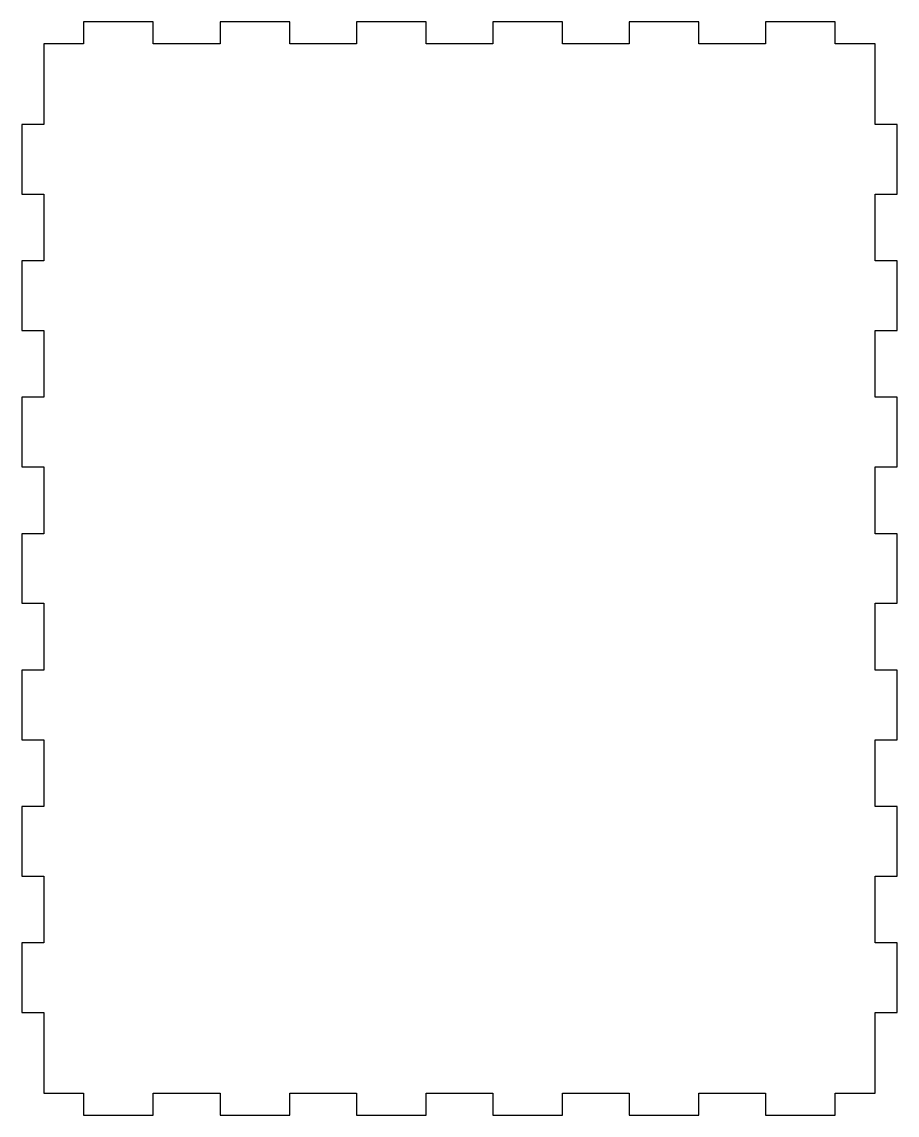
# Model space of a CAD drawing. Header units: millimetres. Extents: x -17 to 103, y -166 to -16.
import ezdxf

# ---------------------------------------------------------------- set-up
doc = ezdxf.new("R2010")
doc.units = ezdxf.units.MM
doc.layers.get('0').update_dxf_attribs({"linetype": 'CONTINUOUS'})

msp = doc.modelspace()

# ---------------------------------------------------------------- linework, layer by layer
msp.add_lwpolyline([(94.48, -18.72), (94.48, -15.72), (84.91, -15.72), (84.91, -18.72), (75.75, -18.72), (75.75, -15.72), (66.18, -15.72), (66.18, -18.72), (57.02, -18.72), (57.02, -15.72), (47.45, -15.72), (47.45, -18.72), (38.28, -18.72), (38.28, -15.72), (28.72, -15.72), (28.72, -18.72), (19.55, -18.72), (19.55, -15.72), (9.98, -15.72), (9.98, -18.72), (0.82, -18.72), (0.82, -15.72), (-8.75, -15.72), (-8.75, -18.72), (-14.23, -18.72), (-14.23, -29.84), (-17.23, -29.84), (-17.23, -39.41), (-14.23, -39.41), (-14.23, -48.57), (-17.23, -48.57), (-17.23, -58.14), (-14.23, -58.14), (-14.23, -67.3), (-17.23, -67.3), (-17.23, -76.87), (-14.23, -76.87), (-14.23, -86.04), (-17.23, -86.04), (-17.23, -95.6), (-14.23, -95.6), (-14.23, -104.77), (-17.23, -104.77), (-17.23, -114.34), (-14.23, -114.34), (-14.23, -123.5), (-17.23, -123.5), (-17.23, -133.07), (-14.23, -133.07), (-14.23, -142.23), (-17.23, -142.23), (-17.23, -151.8), (-14.23, -151.8), (-14.23, -162.92), (-8.75, -162.92), (-8.75, -165.92), (0.82, -165.92), (0.82, -162.92), (9.98, -162.92), (9.98, -165.92), (19.55, -165.92), (19.55, -162.92), (28.72, -162.92), (28.72, -165.92), (38.28, -165.92), (38.28, -162.92), (47.45, -162.92), (47.45, -165.92), (57.02, -165.92), (57.02, -162.92), (66.18, -162.92), (66.18, -165.92), (75.75, -165.92), (75.75, -162.92), (84.91, -162.92), (84.91, -165.92), (94.48, -165.92), (94.48, -162.92), (99.97, -162.92), (99.97, -151.8), (102.97, -151.8), (102.97, -142.23), (99.97, -142.23), (99.97, -133.07), (102.97, -133.07), (102.97, -123.5), (99.97, -123.5), (99.97, -114.34), (102.97, -114.34), (102.97, -104.77), (99.97, -104.77), (99.97, -95.6), (102.97, -95.6), (102.97, -86.04), (99.97, -86.04), (99.97, -76.87), (102.97, -76.87), (102.97, -67.3), (99.97, -67.3), (99.97, -58.14), (102.97, -58.14), (102.97, -48.57), (99.97, -48.57), (99.97, -39.41), (102.97, -39.41), (102.97, -29.84), (99.97, -29.84), (99.97, -18.72)], close=True)

doc.saveas('drawing.dxf')
